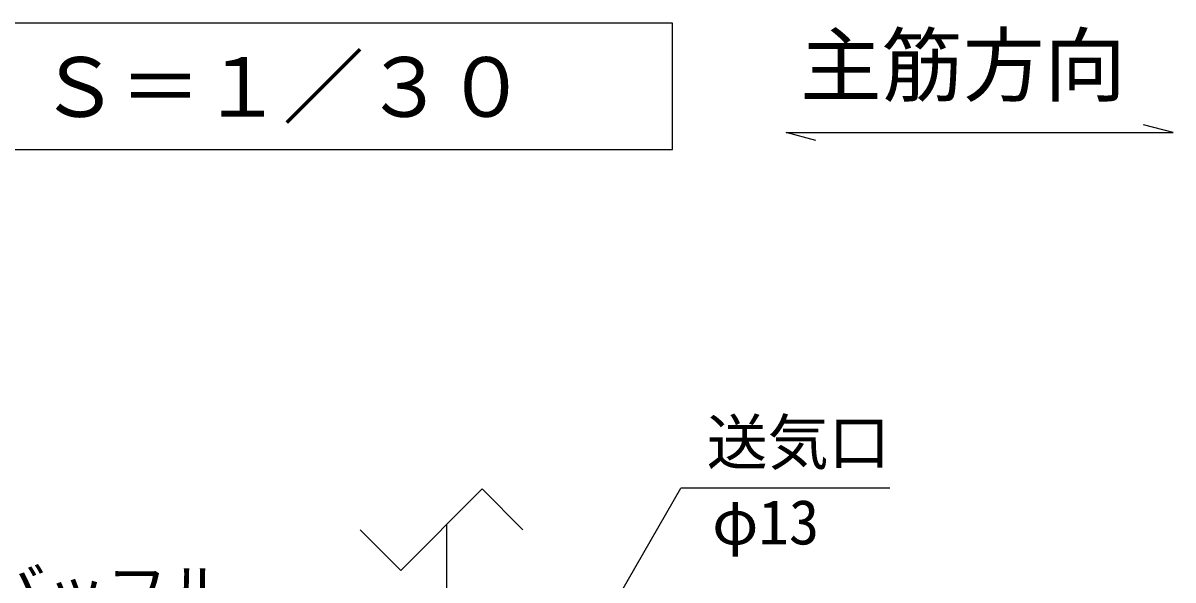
# Model space of a CAD drawing. Units: millimetres, scale not verified. Extents: x -8910 to 8910, y -6308 to 6308.
# Drawn here: x -4873 to -3178, y 2117 to 2937 of the extents above; entities that cross this region are included whole.
import ezdxf
from ezdxf.enums import TextEntityAlignment as Align

# ---------------------------------------------------------------- set-up
doc = ezdxf.new("R2010")
doc.units = ezdxf.units.MM
doc.header["$LTSCALE"] = 30
for name, color, linetype, lineweight in [('0-1_07', 3, 'Continuous', 25), ('0-3_機器', 2, 'Continuous', 25), ('0-5_空気管', 3, 'Continuous', 25), ('0-7_1-3_A-PIPE', 3, 'Continuous', 25)]:
    doc.layers.add(name, color=color, linetype=linetype, lineweight=lineweight)
doc.styles.add('ＭＳ ゴシック', font='')
doc.styles.get('ＭＳ ゴシック').set_extended_font_data('MS Gothic')

msp = doc.modelspace()

# ---------------------------------------------------------------- linework, layer by layer
at = {"layer": '0-1_07', "color": 7}
for p, q in [((-4196.43, 2250.75), (-4316.43, 2130.75)), ((-4136.43, 2190.75), (-4196.43, 2250.75)), ((-4316.43, 2130.75), (-4376.43, 2190.75))]:
    msp.add_line(p, q, dxfattribs=at)
at = {"layer": '0-1_07', "color": 6}
msp.add_line((-4248.84, 1673.55), (-4248.84, 2198.33), dxfattribs=at)
at = {"layer": '0-3_機器', "color": 3}
msp.add_lwpolyline([(-3916.03, 2750.99), (-3916.03, 2937.3), (-5945.36, 2937.3), (-5945.36, 2750.99)], close=True, dxfattribs=at)
at = {"layer": '0-5_空気管'}
for p in [(-4241.98, 1665.59), (-3595.64, 2251.82)]:
    msp.add_line(p, (-3903.53, 2251.82), dxfattribs=at)
at = {"layer": '0-7_1-3_A-PIPE'}
msp.add_lwpolyline([(-3704.69, 2764.2), (-3748.15, 2775.85), (-3178.15, 2775.85), (-3221.62, 2787.49)], dxfattribs=at)

# ---------------------------------------------------------------- texts
at = {"layer": '0-3_機器', "color": 4, "style": 'ＭＳ ゴシック'}
msp.add_text('Ｓ＝１／３０', height=87.98, dxfattribs=at).set_placement((-4850.56, 2772.7), align=Align.BOTTOM_LEFT)
at = {"layer": '0-5_空気管', "color": 4, "style": 'ＭＳ ゴシック'}
for s, p in [('送気口', (-3865.64, 2266.82)), ('φ13', (-3857.51, 2149.18)), ('移流バッフル', (-5110.08, 2046.73))]:
    msp.add_text(s, height=65.98, dxfattribs=at).set_placement(p, align=Align.BOTTOM_LEFT)
at = {"layer": '0-7_1-3_A-PIPE', "color": 4, "style": 'ＭＳ ゴシック'}
msp.add_text('主筋方向', height=87.98, dxfattribs=at).set_placement((-3727.69, 2804.66), align=Align.BOTTOM_LEFT)

doc.saveas('drawing.dxf')
